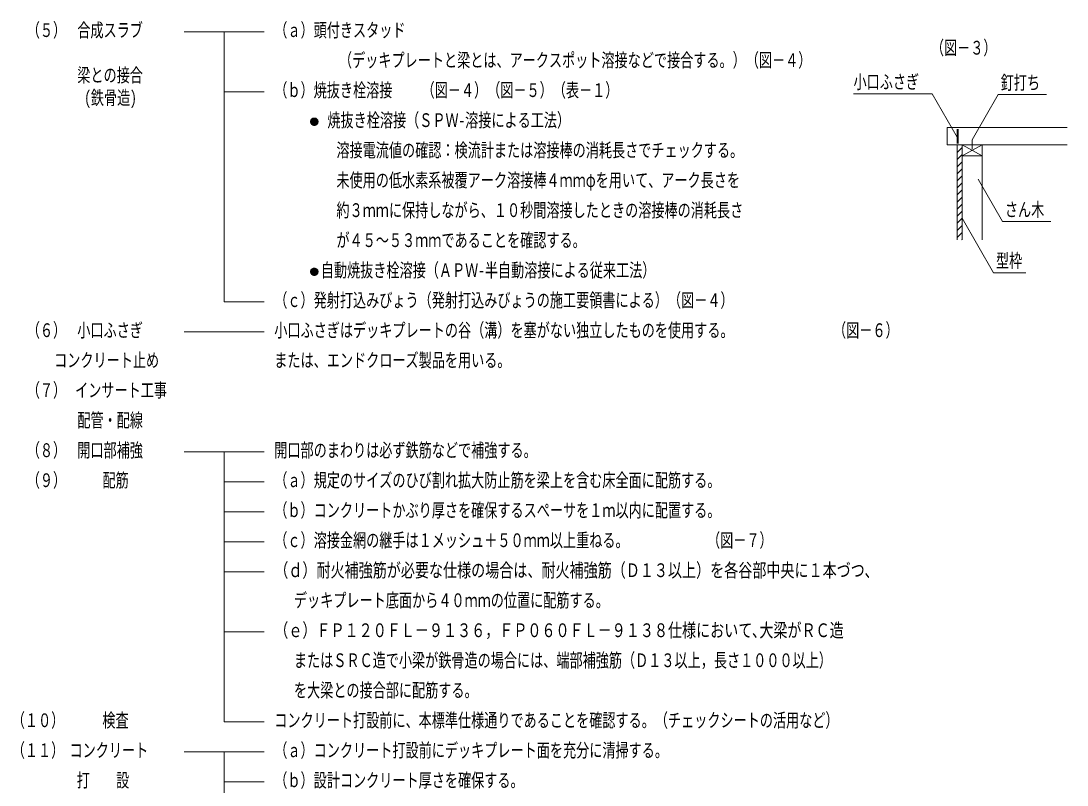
# Model space of a CAD drawing. Units: millimetres on the paper. Extents: x -350 to 3187, y -547 to 450.
# Drawn here: x -170.3 to -2.9, y 36.9 to 159.1 of the extents above; entities that cross this region are included whole.
import ezdxf
from ezdxf.enums import TextEntityAlignment as Align

# ---------------------------------------------------------------- set-up
doc = ezdxf.new("R2010")
doc.units = ezdxf.units.MM
doc.layers.add('0-2_M2-2-0', color=7, linetype='Continuous', lineweight=18)
doc.styles.add('ＭＳ ゴシック', font='')
doc.styles.get('ＭＳ ゴシック').set_extended_font_data('MS Gothic')

msp = doc.modelspace()

# ---------------------------------------------------------------- linework, layer by layer
at = {"layer": '0-2_M2-2-0'}
for p, q in [((-144.111, 157.393), (-131.311, 157.393)), ((-137.711, 147.793), (-131.311, 147.793)), ((-24.475, 147.462), (-37.034, 147.462)), ((-24.475, 147.462), (-20.465, 140.515)), ((-13.884, 147.346), (-18.065, 140.105)), ((-13.884, 147.346), (-6.14, 147.346)), ((-123.284, 143.592), (-123.916, 142.959)), ((-123.916, 143.026), (-123.284, 142.394)), ((-123.402, 143.587), (-123.911, 143.077)), ((-123.911, 142.908), (-123.402, 142.399)), ((-123.184, 143.578), (-123.902, 142.86)), ((-123.902, 143.125), (-123.184, 142.407)), ((-123.098, 143.551), (-123.875, 142.773)), ((-123.875, 143.212), (-123.098, 142.434)), ((-123.561, 143.541), (-123.865, 143.236)), ((-123.865, 142.749), (-123.561, 142.444)), ((-123.021, 143.515), (-123.839, 142.697)), ((-123.839, 143.288), (-123.021, 142.471)), ((-122.953, 143.47), (-123.794, 142.629)), ((-123.794, 143.357), (-122.953, 142.516)), ((-122.893, 143.417), (-123.741, 142.568)), ((-123.741, 143.417), (-122.893, 142.568)), ((-123.681, 143.47), (-122.84, 142.629)), ((-122.84, 143.357), (-123.681, 142.516)), ((-123.613, 143.515), (-122.795, 142.697)), ((-122.795, 143.288), (-123.613, 142.471)), ((-123.536, 143.551), (-122.758, 142.773)), ((-122.758, 143.212), (-123.536, 142.434)), ((-123.449, 143.578), (-122.732, 142.86)), ((-122.732, 143.125), (-123.449, 142.407)), ((-123.35, 143.592), (-122.718, 142.959)), ((-122.718, 143.026), (-123.35, 142.394)), ((-123.232, 143.587), (-122.723, 143.077)), ((-122.723, 142.908), (-123.232, 142.399)), ((-123.073, 143.541), (-122.769, 143.236)), ((-122.769, 142.749), (-123.073, 142.444)), ((-22.065, 139.28), (-22.065, 142.08)), ((-22.065, 142.08), (-2.865, 142.08)), ((-20.465, 139.509), (-20.465, 141.803)), ((-20.305, 139.509), (-20.305, 141.803)), ((-22.065, 139.28), (-2.865, 139.28)), ((-20.465, 139.28), (-20.465, 124.08)), ((-20.384, 139.28), (-20.465, 139.2)), ((-19.665, 137.52), (-16.465, 139.28)), ((-19.665, 139.28), (-16.465, 137.52)), ((-19.665, 139.28), (-19.665, 124.08)), ((-18.065, 140.105), (-18.065, 138.614)), ((-16.465, 139.28), (-16.465, 124.08)), ((-19.665, 138.869), (-20.465, 138.069)), ((-19.665, 137.737), (-20.465, 136.937)), ((-19.665, 137.52), (-16.465, 137.52)), ((-19.665, 136.606), (-20.465, 135.806)), ((-19.665, 135.474), (-20.465, 134.674)), ((-19.665, 134.343), (-20.465, 133.543)), ((-19.665, 133.212), (-20.465, 132.412)), ((-13.211, 127.033), (-17.114, 133.793)), ((-19.665, 132.08), (-20.465, 131.28)), ((-19.665, 130.949), (-20.465, 130.149)), ((-19.665, 129.818), (-20.465, 129.018)), ((-19.665, 128.686), (-20.465, 127.886)), ((-19.665, 127.555), (-20.465, 126.755)), ((-14.639, 118.85), (-19.665, 127.555)), ((-19.665, 126.423), (-20.465, 125.623)), ((-13.211, 127.033), (-5.467, 127.033)), ((-19.665, 125.292), (-20.465, 124.492)), ((-19.665, 124.161), (-19.745, 124.08)), ((-123.284, 119.592), (-123.916, 118.959)), ((-123.916, 119.026), (-123.284, 118.394)), ((-123.402, 119.587), (-123.911, 119.077)), ((-123.911, 118.908), (-123.402, 118.399)), ((-123.184, 119.578), (-123.902, 118.86)), ((-123.902, 119.125), (-123.184, 118.407)), ((-123.098, 119.551), (-123.875, 118.773)), ((-123.875, 119.212), (-123.098, 118.434)), ((-123.561, 119.541), (-123.865, 119.236)), ((-123.021, 119.515), (-123.839, 118.697)), ((-123.839, 119.288), (-123.021, 118.471)), ((-122.953, 119.47), (-123.794, 118.629)), ((-123.794, 119.357), (-122.953, 118.516)), ((-122.893, 119.417), (-123.741, 118.568)), ((-123.741, 119.417), (-122.893, 118.568)), ((-123.681, 119.47), (-122.84, 118.629)), ((-122.84, 119.357), (-123.681, 118.516)), ((-123.613, 119.515), (-122.795, 118.697)), ((-122.795, 119.288), (-123.613, 118.471)), ((-123.536, 119.551), (-122.758, 118.773)), ((-122.758, 119.212), (-123.536, 118.434)), ((-123.449, 119.578), (-122.732, 118.86)), ((-122.732, 119.125), (-123.449, 118.407)), ((-123.35, 119.592), (-122.718, 118.959)), ((-122.718, 119.026), (-123.35, 118.394)), ((-123.232, 119.587), (-122.723, 119.077)), ((-122.723, 118.908), (-123.232, 118.399)), ((-123.073, 119.541), (-122.769, 119.236)), ((-14.639, 118.85), (-9.487, 118.85)), ((-123.865, 118.749), (-123.561, 118.444)), ((-122.769, 118.749), (-123.073, 118.444)), ((-144.111, 109.393), (-131.311, 109.393)), ((-144.111, 90.193), (-131.311, 90.193)), ((-137.711, 85.393), (-131.311, 85.393)), ((-137.711, 80.593), (-131.311, 80.593)), ((-137.711, 75.793), (-131.311, 75.793)), ((-137.711, 70.993), (-131.311, 70.993)), ((-137.711, 61.393), (-131.311, 61.393)), ((-144.111, 42.193), (-131.311, 42.193)), ((-137.711, 37.393), (-131.311, 37.393))]:
    msp.add_line(p, q, dxfattribs=at)
for points in [[(-137.711, 157.393), (-137.711, 114.193), (-131.311, 114.193)], [(-137.711, 90.193), (-137.711, 46.993), (-131.311, 46.993)], [(-137.711, 42.193), (-137.711, 32.593), (-131.311, 32.593)]]:
    msp.add_lwpolyline(points, dxfattribs=at)
for centre in [(-123.317, 142.993), (-123.317, 118.993)]:
    msp.add_circle(centre, 0.6, dxfattribs=at)

# ---------------------------------------------------------------- texts
at = {"layer": '0-2_M2-2-0', "style": 'ＭＳ ゴシック'}
for s, width, p in [('（５）', 0.7, (-169.311, 155.893)), ('合成スラブ', 0.7, (-161.231, 155.893)), ('（ａ）頭付きスタッド', 0.7, (-129.711, 155.893)), ('（図－３）', 0.7, (-24.652, 153.073)), ('（デッキプレートと梁とは、アークスポット溶接などで接合する。）（図－４）', 0.7, (-119.358, 151.093)), ('梁との接合', 0.7, (-161.231, 148.693)), ('小口ふさぎ', 0.7, (-37.034, 147.622)), ('釘打ち', 0.7, (-13.484, 147.506)), ('（ｂ）焼抜き栓溶接', 0.7, (-129.711, 146.293)), ('（図－４）（図－５）（表－１）', 0.7, (-106.147, 146.293)), ('(鉄骨造)', 0.7, (-160.111, 145.083)), ('\u3000焼抜き栓溶接（ＳＰＷ-溶接による工法）', 0.7, (-123.317, 141.493)), ('   溶接電流値の確認：検流計または溶接棒の消耗長さでチェックする。', 0.7, (-122.911, 136.693)), ('   未使用の低水素系被覆アーク溶接棒４ｍｍφを用いて、アーク長さを', 0.7, (-122.911, 131.893)), ('   約３ｍｍに保持しながら、１０秒間溶接したときの溶接棒の消耗長さ', 0.7, (-122.911, 127.093)), ('さん木', 0.7, (-12.811, 127.193)), ('   が４５～５３ｍｍであることを確認する。', 0.7, (-122.911, 122.293)), (' 自動焼抜き栓溶接（ＡＰＷ-半自動溶接による従来工法）', 0.7, (-123.317, 117.493)), ('型枠', 0.7, (-14.239, 119.01)), ('（ｃ）発射打込みびょう（発射打込みびょうの施工要領書による）（図－４）', 0.7, (-129.711, 112.693)), ('（６）', 0.7, (-169.311, 107.893)), ('小口ふさぎ', 0.7, (-161.231, 107.893)), ('小口ふさぎはデッキプレートの谷（溝）を塞がない独立したものを使用する。', 0.7, (-129.711, 107.893)), ('（図－６）', 0.7, (-40.311, 107.893)), ('コンクリート止め', 0.7, (-164.934, 103.093)), ('または、エンドクローズ製品を用いる。', 0.7, (-129.711, 103.093)), ('（７）', 0.7, (-169.311, 98.293)), ('インサート工事', 0.7, (-161.575, 98.293)), ('配管・配線', 0.7, (-161.231, 93.493)), ('（８）', 0.7, (-169.311, 88.693)), ('開口部補強', 0.7, (-161.231, 88.693)), ('開口部のまわりは必ず鉄筋などで補強する。', 0.7, (-129.711, 88.693)), ('（９）', 0.7, (-169.311, 83.893)), ('配筋', 0.7, (-157.211, 83.893)), ('（ａ）規定のサイズのひび割れ拡大防止筋を梁上を含む床全面に配筋する。', 0.7, (-129.711, 83.893)), ('（ｂ）コンクリートかぶり厚さを確保するスぺーサを１ｍ以内に配置する。', 0.7, (-129.711, 79.093)), ('（ｃ）溶接金網の継手は１メッシュ＋５０ｍｍ以上重ねる。', 0.7, (-129.711, 74.293)), ('（図－７）', 0.7, (-60.471, 74.293)), ('（ｄ）耐火補強筋が必要な仕様の場合は、耐火補強筋（Ｄ１３以上）を各谷部中央に１本づつ､', 0.75, (-129.711, 69.493)), ('   デッキプレート底面から４０ｍｍの位置に配筋する。', 0.7, (-129.711, 64.693)), ('（ｅ）ＦＰ１２０ＦＬ－９１３６，ＦＰ０６０ＦＬ－９１３８仕様において､大梁がＲＣ造', 0.75, (-129.711, 59.893)), ('   またはＳＲＣ造で小梁が鉄骨造の場合には、端部補強筋（Ｄ１３以上，長さ１０００以上）', 0.7, (-129.711, 55.093)), ('   を大梁との接合部に配筋する。', 0.7, (-129.711, 50.293)), ('（１０）', 0.7, (-171.711, 45.493)), ('検査', 0.7, (-157.211, 45.493)), ('コンクリート打設前に、本標準仕様通りであることを確認する。（チェックシートの活用など）', 0.7, (-129.711, 45.493)), ('（１１）', 0.7, (-171.711, 40.693)), ('コンクリート', 0.7, (-162.477, 40.693)), ('（ａ）コンクリート打設前にデッキプレート面を充分に清掃する。', 0.7, (-129.711, 40.693)), ('打    設', 0.7, (-161.311, 35.893)), ('（ｂ）設計コンクリート厚さを確保する。', 0.7, (-129.711, 35.893))]:
    msp.add_text(s, height=2.199, dxfattribs=dict(at, width=width)).set_placement(p, align=Align.BOTTOM_LEFT)

doc.saveas('drawing.dxf')
